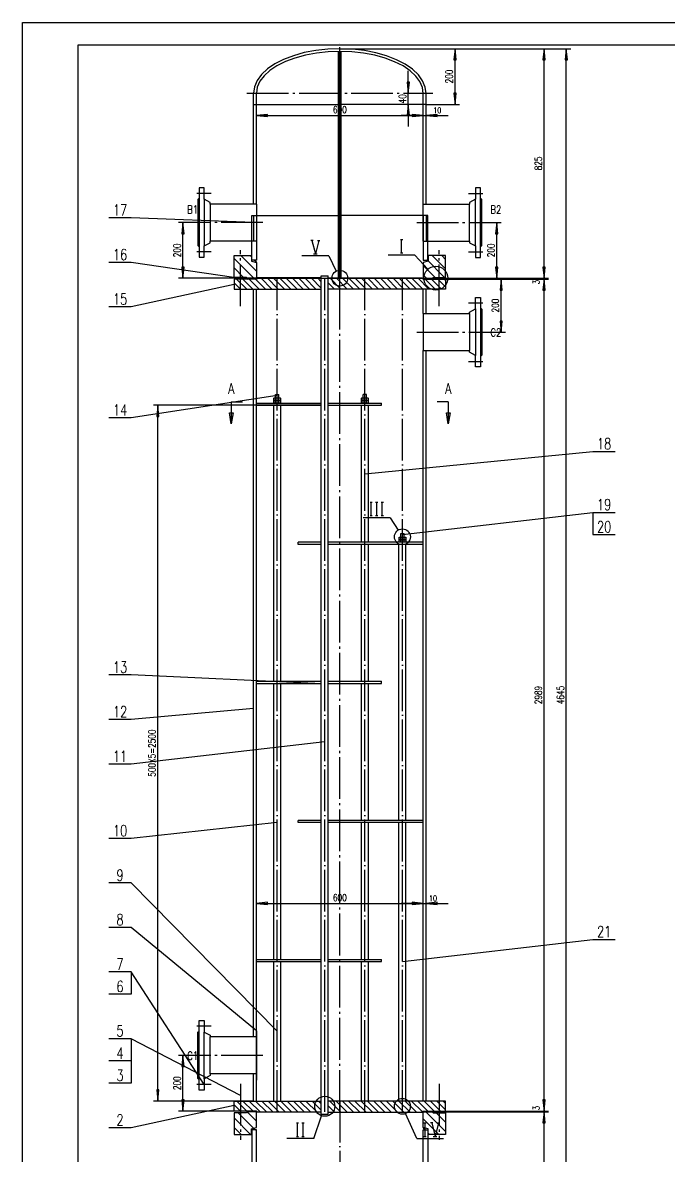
# Model space of a CAD drawing. Extents: x -200 to 4552, y -80 to 6648.
# Drawn here: x -200 to 2121, y 2576 to 6648 of the extents above; entities that cross this region are included whole.
import ezdxf
from ezdxf.enums import TextEntityAlignment as Align

# ---------------------------------------------------------------- set-up
doc = ezdxf.new("R2010")
doc.units = 0
doc.header["$LTSCALE"] = 30
doc.header["$MEASUREMENT"] = 0
doc.linetypes.add('CENTER', pattern=[6.25, 5, -0.5, 0.25, -0.5])
doc.linetypes.add('DASHDOT', pattern=[6, 5, -0.5, 0, -0.5])
for name, color, linetype in [('1', 2, 'CONTINUOUS'), ('2', 1, 'CONTINUOUS'), ('3', 2, 'DASHDOT'), ('4', 2, 'CENTER')]:
    doc.layers.add(name, color=color, linetype=linetype)
doc.styles.add('HZ', font='txt', dxfattribs={"width": 0.75, "bigfont": 'hztxt'})

msp = doc.modelspace()

# ---------------------------------------------------------------- linework, layer by layer
at = {"layer": '1'}
for p, q in [((940.0053100585938, 6554.33349609375), (1770.0048828125, 6554.33251953125)), ((940.0067749023438, 6554.33447265625), (1690.0068359375, 6554.33154296875)), ((1354.006103515625, 6354.3330078125), (1354.0068359375, 6554.3330078125)), ((1674.003784179688, 5729.33154296875), (1674.0068359375, 6554.33154296875)), ((1753.9990234375, 1907.33251953125), (1754.0048828125, 6554.33251953125)), ((1186.006103515625, 6354.3330078125), (1186.006103515625, 6394.3330078125)), ((1250.006103515625, 6354.3330078125), (1370.006103515625, 6354.33251953125)), ((640.0062255859375, 6314.33544921875), (1240.005981445312, 6314.3330078125)), ((1240.005981445312, 6314.3330078125), (1250.005981445312, 6314.3330078125)), ((630.0050048828125, 5929.333984375), (190, 5946.333984375)), ((427.0081787109375, 5929.3359375), (360.0042724609375, 5929.3369140625)), ((376.0037841796875, 5729.3359375), (376.0042724609375, 5929.3359375)), ((1453.007934570312, 5929.3330078125), (1520.004516601562, 5929.3330078125)), ((1504.003784179688, 5729.33203125), (1504.004516601562, 5929.3330078125)), ((607.7540283203125, 5724.833984375), (190, 5786.333984375)), ((560.00439453125, 5800.1435546875), (630.8133544921875, 5729.333984375)), ((640.0048217773438, 5754.083984375), (583.7548828125, 5810.333984375)), ((617.6953125, 5810.33447265625), (622.00439453125, 5806.025390625)), ((632.43408203125, 5795.595703125), (640.00439453125, 5788.025390625)), ((900.00390625, 5809.33349609375), (804.00390625, 5809.33349609375)), ((900.00390625, 5809.33349609375), (927.2582397460938, 5754.82470703125)), ((1210, 5812.33349609375), (1114, 5812.33349609375)), ((1210, 5812.33349609375), (1256.1708984375, 5761.23779296875)), ((1316.252319335938, 5732.33447265625), (1252.217041015625, 5796.369140625)), ((1272.193115234375, 5810.333984375), (1320.0048828125, 5762.5234375)), ((1320.004638671875, 5796.46435546875), (1306.134521484375, 5810.333984375)), ((593.8724365234375, 5732.333984375), (560.0043334960938, 5766.2021484375)), ((1240.004150390625, 5774.640625), (1282.310913085938, 5732.333984375)), ((560.0040283203125, 5706.333984375), (190, 5626.333984375)), ((640.0037841796875, 5729.33544921875), (360.0037841796875, 5729.3369140625)), ((560.0035400390625, 5712.88671875), (582.5557861328125, 5690.333984375)), ((605.1832275390625, 5690.333984375), (569.1832275390625, 5726.333984375)), ((591.8106689453125, 5726.333984375), (627.8104248046875, 5690.333984375)), ((650.4378662109375, 5690.333984375), (614.4378662109375, 5726.333984375)), ((637.0653076171875, 5726.333984375), (673.0653076171875, 5690.333984375)), ((640.0037841796875, 5729.33544921875), (1520.003784179688, 5729.33203125)), ((695.6927490234375, 5690.333984375), (655.6929931640625, 5730.333984375)), ((678.3201904296875, 5730.333984375), (718.3201904296875, 5690.333984375)), ((740.9476318359375, 5690.333984375), (700.9476318359375, 5730.333984375)), ((723.5750732421875, 5730.333984375), (763.5750732421875, 5690.333984375)), ((786.2027587890625, 5690.333984375), (746.2025146484375, 5730.333984375)), ((768.8299560546875, 5730.333984375), (808.8302001953125, 5690.333984375)), ((831.4575805664062, 5690.333984375), (791.4573974609375, 5730.333984375)), ((814.0848388671875, 5730.333984375), (854.0850219726562, 5690.33349609375)), ((873.5035400390625, 5693.54248046875), (836.7122802734375, 5730.333984375)), ((859.3397216796875, 5730.333984375), (873.5035400390625, 5716.169921875)), ((898.5037841796875, 5712.94873046875), (921.1187133789062, 5690.333984375)), ((943.7461547851562, 5690.333984375), (903.7462158203125, 5730.33349609375)), ((926.3736572265625, 5730.33349609375), (966.3735961914062, 5690.333984375)), ((989.0010375976562, 5690.333984375), (949.0010986328125, 5730.33349609375)), ((971.6285400390625, 5730.33349609375), (1011.628234863281, 5690.333984375)), ((1034.255737304688, 5690.333984375), (994.2559814453125, 5730.33349609375)), ((1016.883422851562, 5730.33349609375), (1056.883178710938, 5690.33349609375)), ((1079.510620117188, 5690.33349609375), (1039.510864257812, 5730.33349609375)), ((1062.138061523438, 5730.33349609375), (1102.138061523438, 5690.33349609375)), ((1124.765502929688, 5690.33349609375), (1084.765502929688, 5730.33349609375)), ((1107.392944335938, 5730.33349609375), (1147.392944335938, 5690.33349609375)), ((1170.020385742188, 5690.33349609375), (1130.020385742188, 5730.33349609375)), ((1152.647827148438, 5730.33349609375), (1192.647827148438, 5690.33349609375)), ((1215.275268554688, 5690.333984375), (1175.275268554688, 5730.33349609375)), ((1197.902709960938, 5730.33349609375), (1237.902465820312, 5690.33349609375)), ((1260.529907226562, 5690.33349609375), (1220.530151367188, 5730.33349609375)), ((1251.369995117188, 5729.333984375), (1240.004272460938, 5740.69970703125)), ((1247.157348632812, 5726.3330078125), (1283.157348632812, 5690.33349609375)), ((1250.003784179688, 5729.3330078125), (1690.003784179688, 5729.33154296875)), ((1250.003784179688, 5726.3330078125), (1536.010620117188, 5726.3330078125)), ((1250.003784179688, 5726.3330078125), (1690.003784179688, 5726.33251953125)), ((1305.784790039062, 5690.33349609375), (1269.784790039062, 5726.3330078125)), ((1292.412231445312, 5726.33349609375), (1320.003540039062, 5698.7421875)), ((1320.003540039062, 5721.369140625), (1315.039916992188, 5726.3330078125)), ((1520.010375976562, 5535.33203125), (1520.010620117188, 5726.3330078125)), ((1674, 2735.33251953125), (1674.003784179688, 5726.33251953125)), ((1453.006958007812, 5535.33203125), (1536.010375976562, 5535.33203125)), ((715.0040283203125, 5307.5341796875), (190, 5227.5341796875)), ((873.5032348632812, 5272.33349609375), (270.0032348632812, 5272.333984375)), ((286.0000610351562, 2771.334228515625), (286.0032348632812, 5272.333984375)), ((1030.003051757812, 5026.3330078125), (1850, 5106.3330078125)), ((1165.003051757812, 4807.533203125), (1850, 4887.533203125)), ((1850, 4887.533203125), (1850, 4807.533203125)), ((1120.502685546875, 4868.033203125), (1024.502685546875, 4868.033203125)), ((1120.502685546875, 4868.033203125), (1149.476684570312, 4823.4326171875)), ((850.0020141601562, 4272.3330078125), (190, 4302.8330078125)), ((630.0020141601562, 4182.833984375), (190, 4142.8330078125)), ((886.0020141601562, 4062.8330078125), (190, 3982.8330078125)), ((715.0020141601562, 3772.333984375), (190, 3715.333984375)), ((715.0009765625, 3022.333984375), (190, 3555.333984375)), ((640.0009765625, 3481.583984375), (1240.0009765625, 3481.5830078125)), ((1240.0009765625, 3481.5830078125), (1250.0009765625, 3481.5830078125)), ((640.0040283203125, 3024.0009765625), (190, 3395.333984375)), ((1165.0009765625, 3272.3330078125), (1850, 3352.3330078125)), ((452.0039978027344, 2830.333984375), (190, 3235.333984375)), ((190, 3235.333984375), (190, 3155.333984375)), ((582.5009765625, 2791.333984375), (190, 2995.333984375)), ((190, 2995.333984375), (190, 2835.333984375)), ((427.003662109375, 2935.334228515625), (360.000244140625, 2935.334228515625)), ((376, 2735.334228515625), (376.000244140625, 2935.334228515625)), ((630.0000610351562, 2771.333984375), (270.0000610351562, 2771.334228515625)), ((605.323486328125, 2735.333984375), (569.3235473632812, 2771.333984375)), ((591.9509887695312, 2771.333984375), (627.95068359375, 2735.333984375)), ((654.578369140625, 2731.333740234375), (614.5781860351562, 2771.333984375)), ((637.2056274414062, 2771.333984375), (677.205810546875, 2731.333740234375)), ((699.833251953125, 2731.333740234375), (659.8330688476562, 2771.333984375)), ((682.4607543945312, 2771.333740234375), (722.460693359375, 2731.333740234375)), ((745.088134765625, 2731.333740234375), (705.0881958007812, 2771.333740234375)), ((727.7156372070312, 2771.333740234375), (767.715576171875, 2731.333740234375)), ((790.343017578125, 2731.333740234375), (750.3430786132812, 2771.333740234375)), ((772.9702758789062, 2771.333740234375), (812.970458984375, 2731.333740234375)), ((835.597900390625, 2731.333740234375), (795.5977172851562, 2771.333740234375)), ((818.2251586914062, 2771.333740234375), (858.225341796875, 2731.333740234375)), ((873.499755859375, 2738.6865234375), (840.8526000976562, 2771.333740234375)), ((863.4800415039062, 2771.333740234375), (873.4998168945312, 2761.31396484375)), ((943.785400390625, 2731.33349609375), (903.7852172851562, 2771.33349609375)), ((926.4126586914062, 2771.33349609375), (966.412841796875, 2731.33349609375)), ((989.0400390625, 2731.333251953125), (949.0401000976562, 2771.33349609375)), ((971.6675415039062, 2771.33349609375), (1011.66748046875, 2731.33349609375)), ((1034.294921875, 2731.33349609375), (994.2949829101562, 2771.33349609375)), ((1016.922424316406, 2771.33349609375), (1056.92236328125, 2731.333251953125)), ((1079.5498046875, 2731.333251953125), (1039.5498046875, 2771.33349609375)), ((1062.17724609375, 2771.33349609375), (1102.17724609375, 2731.333251953125)), ((1124.8046875, 2731.333251953125), (1084.8046875, 2771.333251953125)), ((1107.43212890625, 2771.333251953125), (1147.43212890625, 2731.333251953125)), ((1170.0595703125, 2731.333251953125), (1130.0595703125, 2771.333251953125)), ((1152.68701171875, 2771.333251953125), (1192.68701171875, 2731.333251953125)), ((1215.314208984375, 2731.333251953125), (1175.314453125, 2771.333251953125)), ((1197.94189453125, 2771.3330078125), (1236.970947265625, 2732.30419921875)), ((1256.5693359375, 2735.333251953125), (1220.5693359375, 2771.333251953125)), ((1243.19677734375, 2771.3330078125), (1279.19677734375, 2735.3330078125)), ((1301.823974609375, 2735.3330078125), (1265.82421875, 2771.3330078125)), ((1288.451416015625, 2771.3330078125), (1320, 2739.78466796875)), ((1320, 2762.412109375), (1311.078857421875, 2771.3330078125)), ((560, 2755.333984375), (190, 2675.333984375)), ((630, 2735.333984375), (360, 2735.334228515625)), ((559.999755859375, 2758.0302734375), (582.696044921875, 2735.333984375)), ((637.4849853515625, 2666.916015625), (575.06591796875, 2729.3349609375)), ((606.50341796875, 2731.838623046875), (640.00048828125, 2698.341796875)), ((898.5, 2753.991455078125), (921.157958984375, 2731.33349609375)), ((1320.000122070312, 2661.382568359375), (1249.049560546875, 2732.33349609375)), ((1250, 2735.3330078125), (1690, 2735.33251953125)), ((1250, 2732.3330078125), (1690, 2732.33154296875)), ((1285.99072265625, 2729.33349609375), (1320.00048828125, 2695.32373046875)), ((1673.996826171875, 1907.33154296875), (1674, 2732.33154296875)), ((560.00048828125, 2710.45947265625), (619.1241455078125, 2651.3349609375)), ((845.9998779296875, 2636.33349609375), (874.2642822265625, 2718.300048828125)), ((1216.502685546875, 2636.333251953125), (1176.565063476562, 2726.28515625)), ((1240.00048828125, 2707.44140625), (1296.108032226562, 2651.33349609375)), ((585.1832275390625, 2651.33544921875), (560.0004272460938, 2676.5185546875)), ((1247.400268554688, 2666.10009765625), (1240.000244140625, 2673.50048828125)), ((1262.166870117188, 2651.333740234375), (1258.000122070312, 2655.500244140625)), ((845.9998779296875, 2636.33349609375), (749.9998779296875, 2636.33349609375)), ((1216.502685546875, 2636.333251953125), (1312.502685546875, 2636.333251953125))]:
    msp.add_line(p, q, dxfattribs=at)
msp.add_lwpolyline([(-200, -80), (-200, 6648), (4552, 6648), (4552, -80)], close=True, dxfattribs=at)
for points in [[(1354.0068359375, 6554.3330078125), (1350.006591796875, 6514.3330078125), (1358.006591796875, 6514.3330078125), (1354.0068359375, 6554.3330078125)], [(1674.0068359375, 6554.33154296875), (1670.006591796875, 6514.33154296875), (1678.006591796875, 6514.33154296875), (1674.0068359375, 6554.33154296875)], [(1754.0048828125, 6554.33251953125), (1750.004638671875, 6514.33251953125), (1758.004638671875, 6514.33251953125), (1754.0048828125, 6554.33251953125)], [(1186.006103515625, 6394.3330078125), (1190.00634765625, 6434.3330078125), (1182.00634765625, 6434.3330078125), (1186.006103515625, 6394.3330078125), (1186.006591796875, 6474.3330078125)], [(1354.006103515625, 6354.3330078125), (1358.00634765625, 6394.3330078125), (1350.00634765625, 6394.3330078125), (1354.006103515625, 6354.3330078125)], [(1186.006103515625, 6354.3330078125), (1182.005981445312, 6314.3330078125), (1190.005981445312, 6314.3330078125), (1186.006103515625, 6354.3330078125), (1186.005859375, 6274.3330078125)], [(640.0062255859375, 6314.33544921875), (680.0061645507812, 6310.3349609375), (680.0062866210938, 6318.3349609375), (640.0062255859375, 6314.33544921875)], [(1240.005981445312, 6314.3330078125), (1200.005981445312, 6318.3330078125), (1200.005981445312, 6310.3330078125), (1240.005981445312, 6314.3330078125), (1160.005981445312, 6314.3330078125)], [(1240.005981445312, 6314.3330078125), (1200.005981445312, 6318.33349609375), (1200.005981445312, 6310.33349609375), (1240.005981445312, 6314.3330078125)], [(1250.005981445312, 6314.3330078125), (1290.005981445312, 6310.3330078125), (1290.005981445312, 6318.3330078125), (1250.005981445312, 6314.3330078125), (1330.005981445312, 6314.33251953125)], [(376.0042724609375, 5929.3359375), (372.0040283203125, 5889.3359375), (380.0040283203125, 5889.3359375), (376.0042724609375, 5929.3359375)], [(1504.004516601562, 5929.3330078125), (1500.004272460938, 5889.3330078125), (1508.004272460938, 5889.3330078125), (1504.004516601562, 5929.3330078125)], [(376.0037841796875, 5729.3359375), (380.0039367675781, 5769.3359375), (372.0039367675781, 5769.3359375), (376.0037841796875, 5729.3359375)], [(1504.003784179688, 5729.33203125), (1508.004028320312, 5769.33203125), (1500.004028320312, 5769.33203125), (1504.003784179688, 5729.33203125)], [(1674.003784179688, 5729.33154296875), (1678.004028320312, 5769.33154296875), (1670.004028320312, 5769.33154296875), (1674.003784179688, 5729.33154296875)], [(1520.010620117188, 5726.3330078125), (1516.010375976562, 5686.3330078125), (1524.010375976562, 5686.3330078125), (1520.010620117188, 5726.3330078125)], [(1674.003784179688, 5726.33251953125), (1670.003540039062, 5686.33251953125), (1678.003540039062, 5686.33251953125), (1674.003784179688, 5726.33251953125)], [(1520.010375976562, 5535.33203125), (1524.010498046875, 5575.33203125), (1516.010498046875, 5575.33203125), (1520.010375976562, 5535.33203125)], [(286.0032348632812, 5272.333984375), (282.0030517578125, 5232.333984375), (290.0030517578125, 5232.333984375), (286.0032348632812, 5272.333984375)], [(640.0009765625, 3481.583984375), (680.0009765625, 3477.583740234375), (680.0009765625, 3485.583740234375), (640.0009765625, 3481.583984375)], [(1240.0009765625, 3481.5830078125), (1200.0009765625, 3485.5830078125), (1200.0009765625, 3477.5830078125), (1240.0009765625, 3481.5830078125), (1160.0009765625, 3481.583251953125)], [(1240.0009765625, 3481.5830078125), (1200.0009765625, 3485.58349609375), (1200.0009765625, 3477.58349609375), (1240.0009765625, 3481.5830078125)], [(1250.0009765625, 3481.5830078125), (1290.0009765625, 3477.582763671875), (1290.0009765625, 3485.582763671875), (1250.0009765625, 3481.5830078125), (1330.0009765625, 3481.58251953125)], [(376.000244140625, 2935.334228515625), (372.0000610351562, 2895.334228515625), (380.0000610351562, 2895.334228515625), (376.000244140625, 2935.334228515625)], [(286.0000610351562, 2771.334228515625), (290.0001525878906, 2811.334228515625), (282.0001525878906, 2811.334228515625), (286.0000610351562, 2771.334228515625)], [(376, 2735.334228515625), (380.0000915527344, 2775.334228515625), (372.0000915527344, 2775.334228515625), (376, 2735.334228515625)], [(1674, 2735.33251953125), (1678.000122070312, 2775.33251953125), (1670.000122070312, 2775.33251953125), (1674, 2735.33251953125)], [(1674, 2732.33154296875), (1669.999755859375, 2692.33154296875), (1677.999755859375, 2692.33154296875), (1674, 2732.33154296875)]]:
    msp.add_lwpolyline(points, dxfattribs=at)
for centre, radius in [((940.0037841796875, 5729.33349609375), 28.5), ((1285, 5729.33349609375), 43), ((1165.002685546875, 4799.533203125), 28.5), ((886, 2752.33349609375), 36), ((1165, 2752.333251953125), 28.5)]:
    msp.add_circle(centre, radius, dxfattribs=at)
for points in [[(1354.0068359375, 6554.3330078125), (1350.006591796875, 6514.3330078125), (1358.006591796875, 6514.3330078125), (1354.0068359375, 6554.3330078125)], [(1674.0068359375, 6554.33154296875), (1670.006591796875, 6514.33154296875), (1678.006591796875, 6514.33154296875), (1674.0068359375, 6554.33154296875)], [(1754.0048828125, 6554.33251953125), (1750.004638671875, 6514.33251953125), (1758.004638671875, 6514.33251953125), (1754.0048828125, 6554.33251953125)], [(1186.006103515625, 6394.3330078125), (1190.00634765625, 6434.3330078125), (1182.00634765625, 6434.3330078125), (1186.006103515625, 6394.3330078125)], [(1354.006103515625, 6354.3330078125), (1358.00634765625, 6394.3330078125), (1350.00634765625, 6394.3330078125), (1354.006103515625, 6354.3330078125)], [(1186.006103515625, 6354.3330078125), (1182.005981445312, 6314.3330078125), (1190.005981445312, 6314.3330078125), (1186.006103515625, 6354.3330078125)], [(640.0062255859375, 6314.33544921875), (680.0061645507812, 6310.3349609375), (680.0062866210938, 6318.3349609375), (640.0062255859375, 6314.33544921875)], [(1240.005981445312, 6314.3330078125), (1200.005981445312, 6318.33349609375), (1200.005981445312, 6310.33349609375), (1240.005981445312, 6314.3330078125)], [(1240.005981445312, 6314.3330078125), (1200.005981445312, 6318.3330078125), (1200.005981445312, 6310.3330078125), (1240.005981445312, 6314.3330078125)], [(1250.005981445312, 6314.3330078125), (1290.005981445312, 6310.3330078125), (1290.005981445312, 6318.3330078125), (1250.005981445312, 6314.3330078125)], [(376.0042724609375, 5929.3359375), (372.0040283203125, 5889.3359375), (380.0040283203125, 5889.3359375), (376.0042724609375, 5929.3359375)], [(1504.004516601562, 5929.3330078125), (1500.004272460938, 5889.3330078125), (1508.004272460938, 5889.3330078125), (1504.004516601562, 5929.3330078125)], [(376.0037841796875, 5729.3359375), (380.0039367675781, 5769.3359375), (372.0039367675781, 5769.3359375), (376.0037841796875, 5729.3359375)], [(1504.003784179688, 5729.33203125), (1508.004028320312, 5769.33203125), (1500.004028320312, 5769.33203125), (1504.003784179688, 5729.33203125)], [(1674.003784179688, 5729.33154296875), (1678.004028320312, 5769.33154296875), (1670.004028320312, 5769.33154296875), (1674.003784179688, 5729.33154296875)], [(1520.010620117188, 5726.3330078125), (1516.010375976562, 5686.3330078125), (1524.010375976562, 5686.3330078125), (1520.010620117188, 5726.3330078125)], [(1674.003784179688, 5726.33251953125), (1670.003540039062, 5686.33251953125), (1678.003540039062, 5686.33251953125), (1674.003784179688, 5726.33251953125)], [(1520.010375976562, 5535.33203125), (1524.010498046875, 5575.33203125), (1516.010498046875, 5575.33203125), (1520.010375976562, 5535.33203125)], [(286.0032348632812, 5272.333984375), (282.0030517578125, 5232.333984375), (290.0030517578125, 5232.333984375), (286.0032348632812, 5272.333984375)], [(640.0009765625, 3481.583984375), (680.0009765625, 3477.583740234375), (680.0009765625, 3485.583740234375), (640.0009765625, 3481.583984375)], [(1240.0009765625, 3481.5830078125), (1200.0009765625, 3485.58349609375), (1200.0009765625, 3477.58349609375), (1240.0009765625, 3481.5830078125)], [(1240.0009765625, 3481.5830078125), (1200.0009765625, 3485.5830078125), (1200.0009765625, 3477.5830078125), (1240.0009765625, 3481.5830078125)], [(1250.0009765625, 3481.5830078125), (1290.0009765625, 3477.582763671875), (1290.0009765625, 3485.582763671875), (1250.0009765625, 3481.5830078125)], [(376.000244140625, 2935.334228515625), (372.0000610351562, 2895.334228515625), (380.0000610351562, 2895.334228515625), (376.000244140625, 2935.334228515625)], [(286.0000610351562, 2771.334228515625), (290.0001525878906, 2811.334228515625), (282.0001525878906, 2811.334228515625), (286.0000610351562, 2771.334228515625)], [(376, 2735.334228515625), (380.0000915527344, 2775.334228515625), (372.0000915527344, 2775.334228515625), (376, 2735.334228515625)], [(1674, 2735.33251953125), (1678.000122070312, 2775.33251953125), (1670.000122070312, 2775.33251953125), (1674, 2735.33251953125)], [(1674, 2732.33154296875), (1669.999755859375, 2692.33154296875), (1677.999755859375, 2692.33154296875), (1674, 2732.33154296875)]]:
    msp.add_solid(points, dxfattribs=at)
at = {"layer": '2'}
for p, q in [((935.0037841796875, 5729.33447265625), (935.0067749023438, 6544.33447265625)), ((945.0037841796875, 5729.33447265625), (945.0067749023438, 6544.33447265625)), ((630.005126953125, 5995.83544921875), (630.006591796875, 6394.33544921875)), ((640.005126953125, 5995.83544921875), (640.006591796875, 6394.33544921875)), ((1240.004638671875, 5995.8330078125), (1240.006103515625, 6394.3330078125)), ((1250.004638671875, 5995.8330078125), (1250.006103515625, 6394.3330078125)), ((630.0062866210938, 6354.33544921875), (935.0062866210938, 6354.33447265625)), ((1250.006103515625, 6354.3330078125), (945.0062866210938, 6354.33447265625)), ((452.0081176757812, 6054.3359375), (434.5081176757812, 6054.3359375)), ((434.5081176757812, 6054.3359375), (434.508544921875, 6016.8359375)), ((452.008544921875, 6013.3359375), (452.0081176757812, 6054.3359375)), ((1445.508056640625, 6054.3330078125), (1428.008056640625, 6054.3330078125)), ((1428.008056640625, 6054.3330078125), (1428.008056640625, 6013.3330078125)), ((1445.508056640625, 6016.8330078125), (1445.508056640625, 6054.3330078125)), ((430.008544921875, 6012.3359375), (430.0073547363281, 5846.3359375)), ((434.508544921875, 6016.8359375), (430.008544921875, 6012.3359375)), ((434.508544921875, 6016.8359375), (434.5073547363281, 5841.8359375)), ((452.008544921875, 6013.3359375), (452.0073547363281, 5845.3359375)), ((474.008544921875, 6001.6689453125), (452.008544921875, 6013.3359375)), ((474.008544921875, 5995.8359375), (474.0076293945312, 5862.8359375)), ((474.008544921875, 5995.8359375), (474.008544921875, 6001.6689453125)), ((640.008544921875, 5995.83544921875), (474.008544921875, 5995.8359375)), ((640.008544921875, 5995.83544921875), (640.0076293945312, 5862.83544921875)), ((1240.0078125, 5995.8330078125), (1406.0078125, 5995.8330078125)), ((1240.008056640625, 5862.8330078125), (1240.0078125, 5995.8330078125)), ((1428.008056640625, 6013.3330078125), (1406.0078125, 6001.66650390625)), ((1406.0078125, 6001.66650390625), (1406.0078125, 5995.8330078125)), ((1406.008056640625, 5862.8330078125), (1406.0078125, 5995.8330078125)), ((1428.008056640625, 5845.3330078125), (1428.008056640625, 6013.3330078125)), ((1450.008056640625, 6012.3330078125), (1445.508056640625, 6016.8330078125)), ((1445.508056640625, 5841.8330078125), (1445.508056640625, 6016.8330078125)), ((1450.008056640625, 5846.3330078125), (1450.008056640625, 6012.3330078125)), ((190, 5946.333984375), (110, 5946.333984375)), ((630.0048217773438, 5954.33544921875), (630.0042114257812, 5862.83544921875)), ((630.0048217773438, 5954.33544921875), (935.0048217773438, 5954.33447265625)), ((640.0048217773438, 5954.33544921875), (640.0042114257812, 5862.83544921875)), ((1250.004638671875, 5954.3330078125), (945.0048217773438, 5954.33447265625)), ((1240.004638671875, 5954.3330078125), (1240.00439453125, 5862.8330078125)), ((1250.004638671875, 5954.3330078125), (1250.00439453125, 5862.8330078125)), ((844.00390625, 5865.33349609375), (836.00390625, 5865.33349609375)), ((840.00390625, 5865.33349609375), (852.00390625, 5817.33349609375)), ((864.00390625, 5865.33349609375), (852.00390625, 5817.33349609375)), ((860.00390625, 5865.33349609375), (868.00390625, 5865.33349609375)), ((1158, 5868.33349609375), (1166, 5868.33349609375)), ((1162, 5820.33349609375), (1162, 5868.33349609375)), ((430.0073547363281, 5846.3359375), (434.5073547363281, 5841.8359375)), ((434.5073547363281, 5841.8359375), (434.5078125, 5804.3359375)), ((452.0073547363281, 5845.3359375), (474.0076293945312, 5857.00244140625)), ((452.0078125, 5804.3359375), (452.0073547363281, 5845.3359375)), ((474.0076293945312, 5857.00244140625), (474.0076293945312, 5862.8359375)), ((640.0076293945312, 5862.83544921875), (474.0076293945312, 5862.8359375)), ((1240.008056640625, 5862.8330078125), (1406.008056640625, 5862.8330078125)), ((1406.008056640625, 5862.8330078125), (1406.008056640625, 5857)), ((1406.008056640625, 5857), (1428.008056640625, 5845.3330078125)), ((1428.008056640625, 5845.3330078125), (1428.0078125, 5804.3330078125)), ((1445.5078125, 5804.3330078125), (1445.508056640625, 5841.8330078125)), ((1445.508056640625, 5841.8330078125), (1450.008056640625, 5846.3330078125)), ((190, 5786.333984375), (110, 5786.333984375)), ((434.5078125, 5804.3359375), (452.0078125, 5804.3359375)), ((560.0042724609375, 5732.33447265625), (560.00439453125, 5810.33447265625)), ((560.00439453125, 5810.33447265625), (622.00439453125, 5810.333984375)), ((622.00439453125, 5810.333984375), (622.00439453125, 5790.333984375)), ((622.00439453125, 5790.333984375), (640.00439453125, 5785.51123046875)), ((640.00439453125, 5785.51123046875), (640.0042724609375, 5729.333984375)), ((845.6038818359375, 5817.33349609375), (858.4039306640625, 5817.33349609375)), ((1158, 5820.33349609375), (1166, 5820.33349609375)), ((1258.004150390625, 5790.333984375), (1240.004150390625, 5785.5107421875)), ((1240.004150390625, 5785.51123046875), (1240.004272460938, 5729.333984375)), ((1320.004150390625, 5810.33447265625), (1258.004150390625, 5810.333984375)), ((1258.004150390625, 5810.333984375), (1258.004150390625, 5790.333984375)), ((1320.004272460938, 5732.33447265625), (1320.004150390625, 5810.33447265625)), ((1428.0078125, 5804.3330078125), (1445.5078125, 5804.3330078125)), ((604.0042724609375, 5732.333984375), (560.0042724609375, 5732.33447265625)), ((607.0042724609375, 5729.333984375), (604.0062255859375, 5732.33203125)), ((640.0042724609375, 5729.333984375), (607.0042724609375, 5729.333984375)), ((873.5018920898438, 4222.83349609375), (873.5037841796875, 5737.33349609375)), ((873.5037841796875, 5737.33349609375), (898.5037841796875, 5737.33349609375)), ((898.5018920898438, 4222.83349609375), (898.5037841796875, 5737.33349609375)), ((1240.004272460938, 5729.333984375), (1273.004272460938, 5729.333984375)), ((1273.004272460938, 5729.333984375), (1276.002319335938, 5732.33203125)), ((1276.004272460938, 5732.333984375), (1320.004272460938, 5732.33447265625)), ((630.0018920898438, 4222.833984375), (630.0037841796875, 5689.333984375)), ((640.0018920898438, 4222.833984375), (640.0037841796875, 5689.333984375)), ((1240.003662109375, 5601.8330078125), (1240.003784179688, 5689.3330078125)), ((1250.003662109375, 5601.8330078125), (1250.003784179688, 5689.3330078125)), ((1428.00732421875, 5619.33203125), (1428.007568359375, 5660.33203125)), ((1428.007568359375, 5660.33203125), (1445.507568359375, 5660.33203125)), ((1445.507568359375, 5660.33203125), (1445.50732421875, 5622.83203125)), ((190, 5626.333984375), (110, 5626.333984375)), ((1445.50732421875, 5622.83203125), (1445.506591796875, 5447.83203125)), ((1445.50732421875, 5622.83203125), (1450.00732421875, 5618.33203125)), ((1240.00732421875, 5601.8330078125), (1240.006591796875, 5468.8330078125)), ((1240.00732421875, 5601.8330078125), (1406.00732421875, 5601.83251953125)), ((1406.00732421875, 5601.83251953125), (1406.006591796875, 5468.83251953125)), ((1406.00732421875, 5607.666015625), (1428.00732421875, 5619.33203125)), ((1406.00732421875, 5601.83251953125), (1406.00732421875, 5607.666015625)), ((1428.00732421875, 5619.33203125), (1428.006591796875, 5451.33203125)), ((1450.00732421875, 5618.33203125), (1450.006591796875, 5452.33203125)), ((1240.001953125, 4222.8330078125), (1240.00341796875, 5468.8330078125)), ((1240.006591796875, 5468.8330078125), (1406.006591796875, 5468.83251953125)), ((1250.001953125, 4222.8330078125), (1250.00341796875, 5468.8330078125)), ((1406.006591796875, 5462.9990234375), (1406.006591796875, 5468.83251953125)), ((1428.006591796875, 5451.33203125), (1406.006591796875, 5462.9990234375)), ((1428.00634765625, 5410.33203125), (1428.006591796875, 5451.33203125)), ((1445.506591796875, 5447.83203125), (1445.50634765625, 5410.33203125)), ((1450.006591796875, 5452.33203125), (1445.506591796875, 5447.83203125)), ((1445.50634765625, 5410.33203125), (1428.00634765625, 5410.33203125)), ((703.0032348632812, 5298.005859375), (704.6113891601562, 5298.93359375)), ((703.0032348632812, 5289.93359375), (703.0032348632812, 5298.005859375)), ((704.6113891601562, 5298.93359375), (725.3953247070312, 5298.93359375)), ((709.0032348632812, 5299.53369140625), (709.0032958984375, 5311.53369140625)), ((709.0032348632812, 5289.93359375), (709.0032348632812, 5297.904296875)), ((709.0032958984375, 5311.53369140625), (721.0032958984375, 5311.53369140625)), ((721.0032348632812, 5299.53369140625), (721.0032958984375, 5311.53369140625)), ((721.0032348632812, 5289.93359375), (721.0032348632812, 5297.904296875)), ((725.3953247070312, 5298.93359375), (727.0032348632812, 5298.00537109375)), ((727.0032348632812, 5298.00537109375), (727.0032348632812, 5289.93359375)), ((1018.003234863281, 5298.00537109375), (1019.611389160156, 5298.93359375)), ((1018.003234863281, 5289.93359375), (1018.003234863281, 5298.00537109375)), ((1019.611389160156, 5298.93359375), (1040.395385742188, 5298.93359375)), ((1024.003295898438, 5299.533203125), (1024.003295898438, 5311.533203125)), ((1036.003295898438, 5311.533203125), (1024.003295898438, 5311.533203125)), ((1024.003295898438, 5289.93359375), (1024.003295898438, 5297.904296875)), ((1036.003295898438, 5299.533203125), (1036.003295898438, 5311.533203125)), ((1036.003295898438, 5289.93359375), (1036.003295898438, 5297.904296875)), ((1040.395385742188, 5298.93359375), (1042.003295898438, 5298.0048828125)), ((1042.003295898438, 5298.0048828125), (1042.003295898438, 5289.93359375)), ((550, 5285.33349609375), (590, 5285.33349609375)), ((641.0032348632812, 5280.333984375), (873.5032348632812, 5280.33349609375)), ((641.0032348632812, 5272.333984375), (641.0032348632812, 5280.333984375)), ((641.0032348632812, 5272.333984375), (873.5032348632812, 5272.33349609375)), ((702.501953125, 4280.333984375), (702.5032348632812, 5272.333984375)), ((727.0032348632812, 5289.93359375), (703.0032348632812, 5289.93359375)), ((703.0032348632812, 5288.4052734375), (704.6113891601562, 5289.333984375)), ((703.0032348632812, 5280.333984375), (703.0032348632812, 5288.4052734375)), ((727.0032348632812, 5280.333984375), (703.0032348632812, 5280.333984375)), ((704.6113891601562, 5289.333984375), (725.3953247070312, 5289.333984375)), ((709.0032348632812, 5280.333984375), (709.0032348632812, 5288.3046875)), ((721.0032348632812, 5280.333984375), (721.0032348632812, 5288.30419921875)), ((725.3953247070312, 5289.333984375), (727.0032348632812, 5288.4052734375)), ((727.0032348632812, 5288.4052734375), (727.0032348632812, 5280.333984375)), ((727.501953125, 4280.333984375), (727.5032348632812, 5272.333984375)), ((898.5032348632812, 5280.33349609375), (1089.503173828125, 5280.3330078125)), ((898.5032348632812, 5272.33349609375), (1089.503173828125, 5272.3330078125)), ((1017.502563476562, 4780.33349609375), (1017.503234863281, 5272.33349609375)), ((1042.003295898438, 5289.93359375), (1018.003234863281, 5289.93359375)), ((1018.003234863281, 5288.4052734375), (1019.611389160156, 5289.33349609375)), ((1018.003234863281, 5280.33349609375), (1018.003234863281, 5288.4052734375)), ((1042.003173828125, 5280.3330078125), (1018.003234863281, 5280.33349609375)), ((1019.611389160156, 5289.33349609375), (1040.395385742188, 5289.3330078125)), ((1024.003173828125, 5280.33349609375), (1024.003295898438, 5288.30419921875)), ((1036.003173828125, 5280.33349609375), (1036.003295898438, 5288.3037109375)), ((1040.395385742188, 5289.3330078125), (1042.003295898438, 5288.40478515625)), ((1042.003295898438, 5288.40478515625), (1042.003173828125, 5280.3330078125)), ((1042.502563476562, 4780.33349609375), (1042.503173828125, 5272.3330078125)), ((1089.503173828125, 5272.3330078125), (1089.503173828125, 5280.3330078125)), ((1330, 5285.33349609375), (1290, 5285.33349609375)), ((190, 5227.5341796875), (110, 5227.5341796875)), ((1850, 5106.3330078125), (1930, 5106.3330078125)), ((1048.502685546875, 4924.033203125), (1056.502685546875, 4924.033203125)), ((1052.502685546875, 4876.033203125), (1052.502685546875, 4924.033203125)), ((1068.502685546875, 4924.033203125), (1076.502685546875, 4924.033203125)), ((1072.502685546875, 4876.033203125), (1072.502685546875, 4924.033203125)), ((1088.502685546875, 4924.033203125), (1096.502685546875, 4924.033203125)), ((1092.502685546875, 4876.033203125), (1092.502685546875, 4924.033203125)), ((1850, 4887.533203125), (1930, 4887.533203125)), ((1048.502685546875, 4876.033203125), (1056.502685546875, 4876.033203125)), ((1068.502685546875, 4876.033203125), (1076.502685546875, 4876.033203125)), ((1088.502685546875, 4876.033203125), (1096.502685546875, 4876.033203125)), ((1159.002685546875, 4799.533203125), (1159.002685546875, 4811.533203125)), ((1159.002685546875, 4811.533203125), (1171.002685546875, 4811.533203125)), ((1171.002685546875, 4799.533203125), (1171.002685546875, 4811.533203125)), ((1850, 4807.533203125), (1930, 4807.533203125)), ((873.5025634765625, 4780.33349609375), (790.5025634765625, 4780.333984375)), ((790.5025634765625, 4772.333984375), (790.5025634765625, 4780.333984375)), ((873.5025634765625, 4772.33349609375), (790.5025634765625, 4772.333984375)), ((1239.002563476562, 4772.3330078125), (898.5025634765625, 4772.33349609375)), ((1239.002563476562, 4780.3330078125), (898.5026245117188, 4780.33349609375)), ((1017.501953125, 4280.33349609375), (1017.502563476562, 4772.33349609375)), ((1042.501953125, 4280.33349609375), (1042.502563476562, 4772.33349609375)), ((1152.501342773438, 3780.333251953125), (1152.502563476562, 4772.3330078125)), ((1153.002563476562, 4789.93359375), (1153.002685546875, 4798.0048828125)), ((1177.002563476562, 4789.93359375), (1153.002563476562, 4789.93359375)), ((1153.002563476562, 4788.4052734375), (1154.610717773438, 4789.3330078125)), ((1153.002563476562, 4780.3330078125), (1153.002563476562, 4788.4052734375)), ((1177.002563476562, 4780.3330078125), (1153.002563476562, 4780.3330078125)), ((1153.002685546875, 4798.0048828125), (1154.61083984375, 4798.93359375)), ((1154.610717773438, 4789.3330078125), (1175.394653320312, 4789.3330078125)), ((1154.61083984375, 4798.93359375), (1175.394775390625, 4798.93359375)), ((1159.002563476562, 4789.93359375), (1159.002685546875, 4797.904296875)), ((1159.002563476562, 4780.3330078125), (1159.002563476562, 4788.3037109375)), ((1171.002563476562, 4789.93359375), (1171.002685546875, 4797.90380859375)), ((1171.002563476562, 4780.3330078125), (1171.002563476562, 4788.3037109375)), ((1175.394653320312, 4789.3330078125), (1177.002563476562, 4788.40478515625)), ((1175.394775390625, 4798.93359375), (1177.002685546875, 4798.0048828125)), ((1177.002685546875, 4798.0048828125), (1177.002563476562, 4789.93359375)), ((1177.002563476562, 4788.40478515625), (1177.002563476562, 4780.3330078125)), ((1177.501342773438, 3780.333251953125), (1177.502563476562, 4772.3330078125)), ((1239.002563476562, 4772.3330078125), (1239.002563476562, 4780.3330078125)), ((190, 4302.8330078125), (110, 4302.8330078125)), ((641.001953125, 4280.333984375), (873.501953125, 4280.33349609375)), ((641.001953125, 4272.333984375), (641.001953125, 4280.333984375)), ((898.501953125, 4280.33349609375), (1089.501953125, 4280.3330078125)), ((1089.501953125, 4272.3330078125), (1089.501953125, 4280.3330078125)), ((641.001953125, 4272.333984375), (873.501953125, 4272.33349609375)), ((702.500732421875, 3280.333740234375), (702.501953125, 4272.333984375)), ((727.500732421875, 3280.333740234375), (727.501953125, 4272.333984375)), ((898.501953125, 4272.33349609375), (1089.501953125, 4272.3330078125)), ((1017.501342773438, 3780.33349609375), (1017.501953125, 4272.33349609375)), ((1042.501342773438, 3780.33349609375), (1042.501953125, 4272.33349609375)), ((630.0003662109375, 3001.833984375), (630.0018920898438, 4222.833984375)), ((640.0003662109375, 3001.833984375), (640.0018920898438, 4222.833984375)), ((873.5, 2724.33349609375), (873.5018920898438, 4222.83349609375)), ((898.5, 2724.33349609375), (898.5018920898438, 4222.83349609375)), ((1240, 2772.3330078125), (1240.001953125, 4222.8330078125)), ((1250, 2772.3330078125), (1250.001953125, 4222.8330078125)), ((190, 4142.8330078125), (110, 4142.8330078125)), ((190, 3982.8330078125), (110, 3982.8330078125)), ((873.5013427734375, 3780.33349609375), (790.5013427734375, 3780.333740234375)), ((790.5013427734375, 3772.333740234375), (790.5013427734375, 3780.333740234375)), ((873.5013427734375, 3772.33349609375), (790.5013427734375, 3772.333740234375)), ((1239.001342773438, 3780.3330078125), (898.5013427734375, 3780.33349609375)), ((1239.001342773438, 3772.3330078125), (898.5013427734375, 3772.33349609375)), ((1017.500671386719, 3280.33349609375), (1017.501342773438, 3772.33349609375)), ((1042.500732421875, 3280.33349609375), (1042.501342773438, 3772.33349609375)), ((1152.5, 2772.333251953125), (1152.501342773438, 3772.333251953125)), ((1177.5, 2772.333251953125), (1177.501342773438, 3772.333251953125)), ((1239.001342773438, 3772.3330078125), (1239.001342773438, 3780.3330078125)), ((190, 3715.333984375), (110, 3715.333984375)), ((190, 3555.333984375), (110, 3555.333984375)), ((190, 3395.333984375), (110, 3395.333984375)), ((1850, 3352.3330078125), (1930, 3352.3330078125)), ((641.0006713867188, 3272.333984375), (641.000732421875, 3280.333984375)), ((641.0006713867188, 3272.333984375), (873.5006713867188, 3272.33349609375)), ((641.000732421875, 3280.333984375), (873.5006713867188, 3280.33349609375)), ((702.5000610351562, 2772.333740234375), (702.5006713867188, 3272.333740234375)), ((727.5000610351562, 2772.333740234375), (727.5006713867188, 3272.333740234375)), ((898.5006713867188, 3280.33349609375), (1089.500732421875, 3280.333251953125)), ((898.5006713867188, 3272.33349609375), (1089.500732421875, 3272.333251953125)), ((1017.500061035156, 2772.33349609375), (1017.500671386719, 3272.33349609375)), ((1042.5, 2772.333251953125), (1042.500732421875, 3272.33349609375)), ((1089.500732421875, 3272.333251953125), (1089.500732421875, 3280.333251953125)), ((190, 3235.333984375), (110, 3235.333984375)), ((190, 3155.333984375), (110, 3155.333984375)), ((434.5037841796875, 3022.83447265625), (434.5040893554688, 3060.33447265625)), ((434.5040893554688, 3060.33447265625), (452.0040893554688, 3060.33447265625)), ((452.0040893554688, 3060.33447265625), (452.0037841796875, 3019.33447265625)), ((430.0035705566406, 2852.33447265625), (430.0037841796875, 3018.33447265625)), ((430.0037841796875, 3018.33447265625), (434.5037841796875, 3022.83447265625)), ((434.5035705566406, 2847.83447265625), (434.5037841796875, 3022.83447265625)), ((452.0035705566406, 2851.33447265625), (452.0037841796875, 3019.33447265625)), ((452.0037841796875, 3019.33447265625), (474.0037536621094, 3007.66748046875)), ((190, 2995.333984375), (110, 2995.333984375)), ((474.0036010742188, 2868.834228515625), (474.0037536621094, 3001.834228515625)), ((474.0037536621094, 3007.66748046875), (474.0037536621094, 3001.834228515625)), ((640.0037841796875, 3001.833984375), (474.0037536621094, 3001.834228515625)), ((640.0036010742188, 2868.833984375), (640.0037841796875, 3001.833984375)), ((190, 2915.333984375), (110, 2915.333984375)), ((434.5035705566406, 2847.83447265625), (430.0035705566406, 2852.33447265625)), ((452.0035705566406, 2851.33447265625), (452.0032653808594, 2810.33447265625)), ((474.0035705566406, 2863.0009765625), (452.0035705566406, 2851.33447265625)), ((474.0036010742188, 2868.834228515625), (474.0035705566406, 2863.0009765625)), ((640.0036010742188, 2868.833984375), (474.0036010742188, 2868.834228515625)), ((630.0000610351562, 2772.333984375), (630.0001831054688, 2868.833984375)), ((640.0000610351562, 2772.333984375), (640.0001831054688, 2868.833984375)), ((190, 2835.333984375), (110, 2835.333984375)), ((434.5032653808594, 2810.33447265625), (434.5035705566406, 2847.83447265625)), ((452.0032653808594, 2810.33447265625), (434.5032653808594, 2810.33447265625)), ((560.00048828125, 2729.335205078125), (560.0001220703125, 2651.335205078125)), ((604.00048828125, 2729.335205078125), (560.00048828125, 2729.335205078125)), ((607.00048828125, 2732.335205078125), (604.00244140625, 2729.337158203125)), ((640.00048828125, 2732.335205078125), (607.00048828125, 2732.335205078125)), ((640.0004272460938, 2676.158203125), (640.00048828125, 2732.335205078125)), ((1240.000244140625, 2676.15625), (1240.00048828125, 2732.333251953125)), ((1240.00048828125, 2732.333251953125), (1273.00048828125, 2732.33349609375)), ((1273.00048828125, 2732.33349609375), (1275.99853515625, 2729.33544921875)), ((1276.00048828125, 2729.33349609375), (1320.00048828125, 2729.33349609375)), ((1320.00048828125, 2729.33349609375), (1320.000122070312, 2651.33349609375)), ((783.9998779296875, 2692.33349609375), (791.9998779296875, 2692.33349609375)), ((787.9998779296875, 2644.33349609375), (787.9998779296875, 2692.33349609375)), ((803.9998779296875, 2692.33349609375), (811.9998779296875, 2692.33349609375)), ((807.9998779296875, 2644.33349609375), (807.9998779296875, 2692.33349609375)), ((873.5, 2724.33349609375), (898.5, 2724.33349609375)), ((1242.502685546875, 2692.333251953125), (1250.502685546875, 2692.333251953125)), ((1246.502685546875, 2644.333251953125), (1246.502685546875, 2692.333251953125)), ((1274.502685546875, 2692.333251953125), (1266.502685546875, 2692.333251953125)), ((1270.502685546875, 2692.333251953125), (1282.502685546875, 2644.333251953125)), ((1294.502685546875, 2692.333251953125), (1282.502685546875, 2644.333251953125)), ((1290.502685546875, 2692.333251953125), (1298.502685546875, 2692.333251953125)), ((190, 2675.333984375), (110, 2675.333984375)), ((560.0001220703125, 2651.335205078125), (622.0001220703125, 2651.3349609375)), ((622.0001220703125, 2651.3349609375), (622.0003662109375, 2671.3349609375)), ((622.0003662109375, 2671.3349609375), (640.0004272460938, 2676.158447265625)), ((1258.000122070312, 2671.33349609375), (1240.000244140625, 2676.15625)), ((1258.000122070312, 2651.33349609375), (1258.000122070312, 2671.33349609375)), ((1320.000122070312, 2651.33349609375), (1258.000122070312, 2651.33349609375)), ((783.9998779296875, 2644.33349609375), (791.9998779296875, 2644.33349609375)), ((803.9998779296875, 2644.33349609375), (811.9998779296875, 2644.33349609375)), ((1242.502685546875, 2644.333251953125), (1250.502685546875, 2644.333251953125)), ((1276.102661132812, 2644.333251953125), (1288.902709960938, 2644.333251953125))]:
    msp.add_line(p, q, dxfattribs=at)
for points in [[(0, 0), (0, 6568), (4472, 6568), (4472, 0)], [(640.0043334960938, 5954.33447265625), (640.0043334960938, 5794.333984375), (624.00439453125, 5794.333984375), (624.00439453125, 5954.33447265625)], [(1240.004150390625, 5954.333984375), (1240.004150390625, 5794.333984375), (1256.004150390625, 5794.333984375), (1256.004150390625, 5954.333984375)], [(640.0035400390625, 2846.667236328125), (640.0035400390625, 3024.00048828125), (640.0037841796875, 3024.00048828125), (640.0037841796875, 2846.667236328125)], [(640.0037841796875, 3024.00048828125), (640.0037841796875, 2979.667236328125), (640.0037231445312, 2979.667236328125), (640.0037231445312, 3024.00048828125)], [(640.0035400390625, 2846.667236328125), (640.0035400390625, 2891.000732421875), (640.003662109375, 2891.000732421875), (640.003662109375, 2846.667236328125)], [(640, 2507.335205078125), (640, 2667.3349609375), (624.0003662109375, 2667.3349609375), (624.0003662109375, 2507.335205078125)], [(1240, 2507.33349609375), (1240, 2667.33349609375), (1256.000122070312, 2667.33349609375), (1256.000122070312, 2507.33349609375)]]:
    msp.add_lwpolyline(points, close=True, dxfattribs=at)
for points in [[(1250.005859375, 6393.8720703125), (1246.9443359375, 6416.634765625), (1237.641235351562, 6438.94384765625), (1222.285888671875, 6460.345703125), (1201.1904296875, 6480.4052734375), (1174.784057617188, 6498.71435546875), (1143.603515625, 6514.9013671875), (1108.282836914062, 6528.63623046875), (1069.540405273438, 6539.640625), (1028.163940429688, 6547.68994140625), (984.9949340820312, 6552.62109375), (940.9110107421875, 6554.33349609375), (896.8087158203125, 6552.7919921875), (853.5848388671875, 6548.02880859375), (812.1182861328125, 6540.14013671875), (773.2523193359375, 6529.28662109375), (737.7772216796875, 6515.68896484375), (706.4144287109375, 6499.62353515625), (679.8015747070312, 6481.4169921875), (658.4798583984375, 6461.43994140625), (642.8828735351562, 6440.09814453125), (633.3278198242188, 6417.82568359375), (630.0089111328125, 6395.07568359375)], [(1240.005859375, 6393.89013671875), (1237.044311523438, 6415.2294921875), (1228.042602539062, 6436.14453125), (1213.18408203125, 6456.208984375), (1192.770629882812, 6475.015625), (1167.217529296875, 6492.18115234375), (1137.044189453125, 6507.357421875), (1102.864379882812, 6520.23583984375), (1065.372924804688, 6530.5537109375), (1025.332275390625, 6538.1015625), (983.5565795898438, 6542.72607421875), (940.8953247070312, 6544.33349609375), (898.2160034179688, 6542.890625), (856.386474609375, 6538.4267578125), (816.25732421875, 6531.033203125), (778.6444702148438, 6520.85986328125), (744.312744140625, 6508.11376953125), (713.9603271484375, 6493.05419921875), (688.204345703125, 6475.9873046875), (667.5685424804688, 6457.259765625), (652.4724731445312, 6437.2529296875), (643.2232055664062, 6416.373046875), (640.0087890625, 6395.04541015625)], [(873.5037841796875, 5730.33349609375), (644.0037841796875, 5730.333984375), (640.0037841796875, 5726.333984375), (560.0037841796875, 5726.333984375), (560.0037841796875, 5690.333984375), (873.5037231445312, 5690.33349609375)], [(898.5037841796875, 5730.33349609375), (1236.003784179688, 5730.3330078125), (1240.003784179688, 5726.3330078125), (1320.003784179688, 5726.3330078125), (1320.003784179688, 5690.3330078125), (898.5037231445312, 5690.33349609375)], [(550, 5285.33349609375), (550.0001220703125, 5205.33349609375), (543.6001586914062, 5245.33349609375), (556.3999633789062, 5245.33349609375), (550.0001220703125, 5205.33349609375)], [(1330, 5285.33349609375), (1330.000122070312, 5205.33349609375), (1323.60009765625, 5245.33349609375), (1336.39990234375, 5245.33349609375), (1330.000122070312, 5205.33349609375)], [(873.5, 2731.33349609375), (644, 2731.333984375), (640, 2735.333984375), (560, 2735.333984375), (560.0000610351562, 2771.333984375), (873.5000610351562, 2771.33349609375)], [(898.5, 2731.33349609375), (1236, 2731.3330078125), (1240, 2735.3330078125), (1320, 2735.3330078125), (1320, 2771.3330078125), (898.5000610351562, 2771.33349609375)]]:
    msp.add_lwpolyline(points, dxfattribs=at)
at = {"layer": '3'}
for p, q in [((940.0037231445312, 5689.33447265625), (940.0068359375, 6584.33447265625)), ((940.0037841796875, 5729.33447265625), (940.0067749023438, 6544.33447265625)), ((715, 2732.333740234375), (715.0037841796875, 5729.333984375)), ((886, 2732.33349609375), (886.0037841796875, 5729.33349609375)), ((1030, 2732.33349609375), (1030.003784179688, 5729.33349609375)), ((1165, 2732.333251953125), (1165.003784179688, 5729.3330078125)), ((940.0000610351562, 2772.33447265625), (939.9967041015625, 1877.334350585938))]:
    msp.add_line(p, q, dxfattribs=at)
at = {"layer": '4'}
for p, q in [((606.006591796875, 6394.33544921875), (1274.006103515625, 6394.3330078125)), ((478.0080871582031, 6034.3359375), (426.0081176757812, 6034.3359375)), ((1402.008056640625, 6034.3330078125), (1454.008056640625, 6034.3330078125)), ((663.7357177734375, 5929.3349609375), (427.0081787109375, 5929.3359375)), ((1216.280395507812, 5929.3330078125), (1453.007934570312, 5929.3330078125)), ((478.0078125, 5824.3359375), (426.0078125, 5824.3359375)), ((583.004638671875, 5628.333984375), (583.00390625, 5830.333984375)), ((1297.004150390625, 5628.33447265625), (1297.00439453125, 5830.33447265625)), ((1402.0078125, 5824.3330078125), (1454.0078125, 5824.3330078125)), ((940, 2732.33349609375), (940.0037841796875, 5729.33349609375)), ((1402.007568359375, 5640.33251953125), (1454.007568359375, 5640.33203125)), ((1216.279418945312, 5535.33349609375), (1453.006958007812, 5535.33203125)), ((1402.00634765625, 5430.33251953125), (1454.00634765625, 5430.33203125)), ((478.0040588378906, 3040.334228515625), (426.0040283203125, 3040.33447265625)), ((663.731201171875, 2935.333740234375), (427.003662109375, 2935.33447265625)), ((478.0032958984375, 2830.334228515625), (426.0032958984375, 2830.33447265625)), ((583.0008544921875, 2833.335205078125), (583.0001220703125, 2631.3349609375)), ((1297.000854492188, 2833.333251953125), (1297.000122070312, 2631.33349609375))]:
    msp.add_line(p, q, dxfattribs=at)

# ---------------------------------------------------------------- texts
at = {"layer": '1', "style": 'HZ', "width": 0.75}
for s, p in [('200', (1346.01, 6454.33)), ('40', (1178.01, 6374.33)), ('825', (1666.01, 6141.83)), ('200', (368, 5829.34)), ('200', (1496, 5829.33)), ('200', (1512.01, 5630.83)), ('2989', (1666, 4230.83)), ('4645', (1746, 4230.83)), ('500X5=2500', (278, 4021.84)), ('200', (368, 2835.34))]:
    msp.add_text(s, height=25.6, rotation=90, dxfattribs=at).set_placement(p, align=Align.CENTER)
for s, height, p in [('600', 25.6, (940.02, 6322.33)), ('10', 20.48, (1290.02, 6322.33)), ('17', 39.93999999999999, (150, 5954.33)), ('B1', 29.44, (411.02, 5961.34)), ('B2', 29.44, (1501.02, 5961.33)), ('16', 39.93999999999999, (150, 5794.33)), ('15', 39.93999999999999, (150, 5634.33)), ('C2', 29.44, (1501.01, 5519.33)), ('14', 39.93999999999999, (150, 5235.53)), ('18', 39.93999999999999, (1890, 5114.33)), ('19', 39.93999999999999, (1890, 4895.53)), ('20', 39.93999999999999, (1890, 4815.53)), ('13', 39.93999999999999, (150, 4310.83)), ('12', 39.93999999999999, (150, 4150.83)), ('11', 39.93999999999999, (150, 3990.83)), ('10', 39.93999999999999, (150, 3723.33)), ('9', 39.93999999999999, (150, 3563.33)), ('600', 25.6, (940.01, 3489.58)), ('10  ', 20.48, (1290, 3489.58)), ('8', 39.93999999999999, (150, 3403.33)), ('21', 39.93999999999999, (1890, 3360.33)), ('7', 39.93999999999999, (150, 3243.33)), ('6', 39.93999999999999, (150, 3163.33)), ('5', 39.93999999999999, (150, 3003.33)), ('4', 39.93999999999999, (150, 2923.33)), ('C1', 29.44, (411, 2919.33)), ('3', 39.93999999999999, (150, 2843.33)), ('2', 39.93999999999999, (150, 2683.33))]:
    msp.add_text(s, height=height, dxfattribs=at).set_placement(p, align=Align.CENTER)
msp.add_text('3', height=24.32, rotation=90, dxfattribs=at).set_placement((1658, 5723.33), align=Align.RIGHT)
for p in [(550, 5333.33), (1330, 5333.33)]:
    msp.add_text('A', height=38.39999999999999, dxfattribs=at).set_placement(p, align=Align.MIDDLE)
msp.add_text('3', height=24.32, rotation=90, dxfattribs=at).set_placement((1658, 2738.33))

doc.saveas('drawing.dxf')
